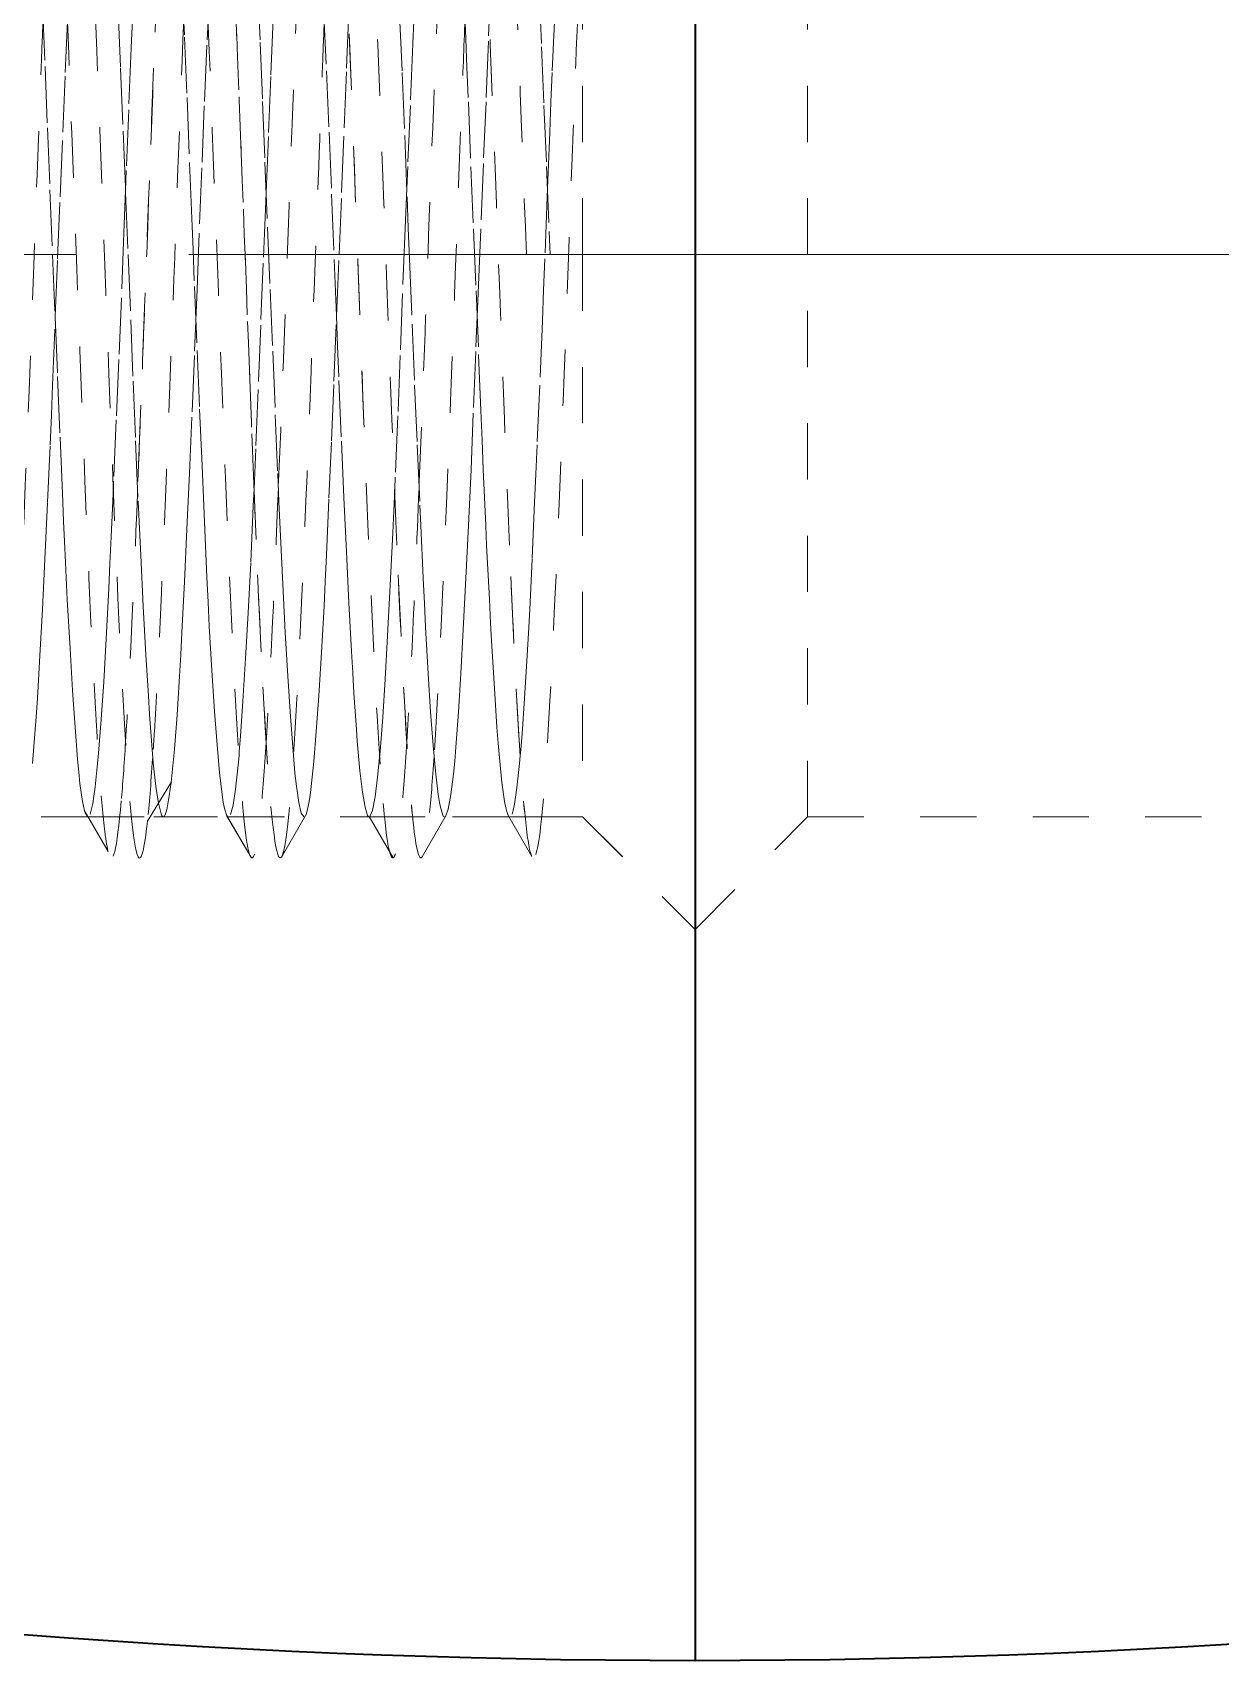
# Model space of a CAD drawing. Header units: millimetres. Extents: x -742 to 742, y -525 to 525.
# Drawn here: x -431.57 to -410.45, y 45.4 to 74.35 of the extents above; entities that cross this region are included whole.
import ezdxf

# ---------------------------------------------------------------- set-up
doc = ezdxf.new("R2010")
doc.units = ezdxf.units.MM
doc.linetypes.add('点画线', pattern=[18, 12, -2, 2, -2])
doc.linetypes.add('虚线', pattern=[2, 1, -1])
doc.layers.get('0').update_dxf_attribs({"lineweight": 35})
for name, color, linetype, lineweight in [('中心线层', 1, '点画线', 18), ('粗实线层', 7, 'Continuous', 35), ('虚线层', 6, '虚线', 18)]:
    doc.layers.add(name, color=color, linetype=linetype, lineweight=lineweight)

# ---------------------------------------------------------------- blocks, each defined once
blk = doc.blocks.new('*X5')
blk.add_line((-437.802, -76), (-437.802, -155))
blk.add_arc((-437.802, 0), 155, 270.0002, 288.81906)
at = {"layer": '虚线层', "color": 7}
for p, q in [((-435.802, -130.001), (-435.802, -120.001)), ((-435.802, -140.001), (-435.802, -130.001)), ((-437.802, -142), (-435.802, -140)), ((-437.802, -142.001), (-435.802, -140.001)), ((-437.802, -142.001), (-435.802, -140.001)), ((-435.802, -140), (-389.802, -140)), ((-435.802, -140.001), (-389.802, -140.001)), ((-435.802, -140.001), (-389.802, -140.001))]:
    blk.add_line(p, q, dxfattribs=at)
blk = doc.blocks.new('*X6')
blk.add_line((-437.802, -76), (-437.802, -155))
blk.add_arc((-437.802, 0), 155, 251.18102, 270.0002)
at = {"layer": '虚线层', "color": 7}
for p, q in [((-439.802, -130.001), (-439.802, -119.269)), ((-439.802, -130.001), (-440.802, -130.001)), ((-439.802, -130.001), (-439.802, -140.001)), ((-473.426, -140), (-447.29, -140)), ((-448.596, -140.001), (-447.29, -140.001)), ((-448.596, -140.001), (-447.29, -140.001)), ((-447.29, -140), (-446.113, -140)), ((-447.29, -140.001), (-447.254, -140.001)), ((-447.29, -140.001), (-447.254, -140.001)), ((-446.124, -139.981), (-445.702, -140.712)), ((-446.113, -140), (-439.802, -140)), ((-446.099, -140.001), (-444.756, -140.001)), ((-446.099, -140.001), (-444.756, -140.001)), ((-443.598, -140.001), (-442.258, -140.001)), ((-443.598, -140.001), (-442.258, -140.001)), ((-441.095, -140.001), (-439.802, -140.001)), ((-441.095, -140.001), (-439.802, -140.001)), ((-439.802, -140), (-437.802, -142)), ((-439.802, -140.001), (-437.802, -142.001)), ((-439.802, -140.001), (-437.802, -142.001))]:
    blk.add_line(p, q, dxfattribs=at)
for points in [[(-448.657, -139.89), (-448.693, -139.725), (-448.737, -139.408), (-448.758, -139.204), (-448.779, -138.975), (-448.824, -138.402), (-448.867, -137.752), (-448.913, -137.007), (-448.961, -136.132), (-449.006, -135.222), (-449.027, -134.739), (-449.048, -134.248), (-449.093, -133.169), (-449.136, -132.102), (-449.181, -131.01), (-449.229, -129.848), (-449.274, -128.745), (-449.318, -127.657), (-449.362, -126.545), (-449.405, -125.53)], [(-448.06, -125.667), (-448.017, -126.689), (-447.971, -127.806), (-447.925, -128.897), (-447.879, -130.001), (-447.833, -131.162), (-447.791, -132.251), (-447.748, -133.314), (-447.702, -134.386), (-447.657, -135.352), (-447.611, -136.252), (-447.564, -137.116), (-447.521, -137.848), (-447.5, -138.181), (-447.479, -138.485), (-447.433, -139.042), (-447.389, -139.458), (-447.343, -139.759), (-447.295, -139.947), (-447.279, -139.981)], [(-447.372, -120.023), (-447.374, -120.026), (-447.417, -120.165), (-447.464, -120.44), (-447.51, -120.823), (-447.556, -121.317), (-447.601, -121.951), (-447.643, -122.656), (-447.686, -123.45), (-447.733, -124.371), (-447.778, -125.318), (-447.824, -126.322), (-447.87, -127.426), (-447.913, -128.509), (-447.926, -128.864)], [(-446.124, -139.981), (-446.167, -139.851), (-446.189, -139.739), (-446.21, -139.6), (-446.255, -139.209), (-446.299, -138.722), (-446.345, -138.129), (-446.393, -137.398), (-446.437, -136.61), (-446.458, -136.181), (-446.479, -135.74), (-446.524, -134.751), (-446.567, -133.75), (-446.613, -132.704), (-446.661, -131.568), (-446.706, -130.468), (-446.727, -129.911), (-446.748, -129.362), (-446.793, -128.208), (-446.836, -127.133), (-446.881, -126.092), (-446.929, -125.05)], [(-445.579, -125.184), (-445.533, -126.233), (-445.491, -127.279), (-445.448, -128.359), (-445.402, -129.515), (-445.357, -130.621), (-445.311, -131.719), (-445.264, -132.85), (-445.221, -133.892), (-445.2, -134.399), (-445.179, -134.885), (-445.133, -135.865), (-445.089, -136.724), (-445.043, -137.5), (-444.995, -138.217), (-444.979, -138.444)], [(-444.896, -120.079), (-444.942, -120.277), (-444.987, -120.594), (-445.032, -121.052), (-445.074, -121.599), (-445.117, -122.249), (-445.164, -123.035), (-445.21, -123.87), (-445.256, -124.78), (-445.301, -125.805), (-445.343, -126.833), (-445.386, -127.9), (-445.426, -128.9)], [(-443.824, -138.444), (-443.867, -137.8), (-443.889, -137.44), (-443.91, -137.062), (-443.955, -136.192), (-443.999, -135.287), (-444.045, -134.318), (-444.093, -133.242), (-444.137, -132.177), (-444.158, -131.63), (-444.179, -131.086), (-444.224, -129.924), (-444.267, -128.821), (-444.312, -127.732), (-444.361, -126.617), (-444.406, -125.598)], [(-443.475, -120.031), (-443.46, -120.07), (-443.417, -120.26), (-443.371, -120.588), (-443.325, -121.018), (-443.279, -121.558), (-443.233, -122.237), (-443.19, -122.981), (-443.148, -123.81), (-443.102, -124.763), (-443.057, -125.736), (-443.011, -126.761), (-442.964, -127.881), (-442.921, -128.973), (-442.9, -129.529), (-442.879, -130.078), (-442.833, -131.238), (-442.789, -132.326), (-442.743, -133.386), (-442.695, -134.455), (-442.679, -134.818)], [(-442.376, -120.023), (-442.418, -120.151), (-442.462, -120.418), (-442.505, -120.793), (-442.549, -121.279), (-442.596, -121.906), (-442.642, -122.604), (-442.687, -123.392), (-442.732, -124.308), (-442.774, -125.251), (-442.817, -126.252), (-442.864, -127.353), (-442.91, -128.434), (-442.927, -128.828)], [(-441.524, -134.818), (-441.567, -133.821), (-441.589, -133.3), (-441.61, -132.777), (-441.655, -131.643), (-441.699, -130.544), (-441.745, -129.439), (-441.793, -128.284), (-441.836, -127.206), (-441.858, -126.675), (-441.879, -126.163), (-441.923, -125.117), (-441.967, -124.183), (-442.012, -123.321), (-442.061, -122.502), (-442.106, -121.818), (-442.127, -121.51), (-442.148, -121.233), (-442.193, -120.734), (-442.236, -120.376), (-442.281, -120.135), (-442.329, -120.012), (-442.348, -120.001)], [(-440.979, -120.022), (-440.933, -120.161), (-440.89, -120.418), (-440.848, -120.793), (-440.802, -121.308), (-440.757, -121.906), (-440.711, -122.604), (-440.664, -123.435), (-440.621, -124.308), (-440.6, -124.775), (-440.579, -125.251), (-440.533, -126.305), (-440.489, -127.353), (-440.443, -128.434), (-440.395, -129.591), (-440.379, -130.001)], [(-439.932, -120.237), (-439.936, -120.26), (-439.958, -120.401), (-439.98, -120.569), (-440.029, -121.018), (-440.074, -121.558), (-440.096, -121.87), (-440.118, -122.201), (-440.162, -122.981), (-440.205, -123.81), (-440.227, -124.257), (-440.249, -124.715), (-440.296, -125.736), (-440.342, -126.761), (-440.365, -127.293), (-440.387, -127.825), (-440.426, -128.84)], [(-449.177, -131.105), (-449.136, -130.077), (-449.091, -128.973), (-449.042, -127.825), (-448.998, -126.761), (-448.976, -126.239), (-448.96, -125.848)], [(-446.676, -131.182), (-446.676, -131.167), (-446.655, -130.62), (-446.61, -129.457), (-446.567, -128.358), (-446.523, -127.279), (-446.475, -126.181), (-446.46, -125.851)], [(-444.176, -131.149), (-444.175, -131.105), (-444.129, -130.001), (-444.085, -128.897), (-444.041, -127.75), (-443.998, -126.688), (-443.961, -125.821)], [(-441.677, -131.104), (-441.654, -130.544), (-441.607, -129.381), (-441.561, -128.283), (-441.516, -127.206), (-441.472, -126.11), (-441.461, -125.844)], [(-447.926, -128.864), (-447.955, -129.61), (-448.001, -130.773), (-448.046, -131.869), (-448.092, -132.942), (-448.139, -134.032), (-448.143, -134.127)], [(-445.426, -128.9), (-445.433, -129.049), (-445.478, -130.154), (-445.524, -131.257), (-445.57, -132.4), (-445.613, -133.457), (-445.642, -134.165)], [(-442.927, -128.828), (-442.956, -129.534), (-443.001, -130.696), (-443.043, -131.794), (-443.086, -132.869), (-443.133, -133.962), (-443.142, -134.168)], [(-440.426, -128.84), (-440.432, -128.973), (-440.474, -130.077), (-440.496, -130.634), (-440.517, -131.181), (-440.564, -132.326), (-440.61, -133.385), (-440.633, -133.904), (-440.656, -134.404), (-440.701, -135.416), (-440.743, -136.311), (-440.765, -136.734), (-440.786, -137.129), (-440.833, -137.895), (-440.878, -138.525), (-440.901, -138.803), (-440.911, -138.915)], [(-449.579, -139.05), (-449.536, -138.525), (-449.515, -138.22), (-449.494, -137.895), (-449.448, -137.129), (-449.404, -136.311), (-449.358, -135.416), (-449.311, -134.404), (-449.267, -133.386), (-449.245, -132.856), (-449.224, -132.326), (-449.18, -131.181), (-449.177, -131.105)], [(-442.233, -139.981), (-442.191, -139.863), (-442.142, -139.605), (-442.098, -139.239), (-442.076, -139.011), (-442.055, -138.759), (-442.01, -138.14), (-441.967, -137.449), (-441.923, -136.666), (-441.875, -135.756), (-441.829, -134.818), (-441.785, -133.821), (-441.741, -132.722), (-441.698, -131.643), (-441.677, -131.104)], [(-447.117, -139.388), (-447.104, -139.268), (-447.058, -138.796), (-447.011, -138.184), (-446.967, -137.5), (-446.945, -137.119), (-446.924, -136.723), (-446.88, -135.818), (-446.836, -134.885), (-446.791, -133.891), (-446.742, -132.796), (-446.698, -131.719), (-446.676, -131.182)], [(-444.716, -139.954), (-444.71, -139.941), (-444.667, -139.759), (-444.645, -139.622), (-444.624, -139.458), (-444.58, -139.017), (-444.536, -138.484), (-444.491, -137.848), (-444.442, -137.076), (-444.398, -136.252), (-444.376, -135.807), (-444.355, -135.352), (-444.31, -134.335), (-444.267, -133.313), (-444.223, -132.251), (-444.176, -131.149)], [(-449.579, -139.05), (-449.536, -138.524), (-449.515, -138.22), (-449.494, -137.895), (-449.448, -137.129), (-449.404, -136.311), (-449.358, -135.416), (-449.311, -134.404), (-449.267, -133.385), (-449.245, -132.856), (-449.224, -132.326)], [(-448.143, -134.127), (-448.182, -135.018), (-448.204, -135.492), (-448.225, -135.942), (-448.27, -136.836), (-448.314, -137.6), (-448.36, -138.271), (-448.408, -138.868), (-448.424, -139.05)], [(-445.642, -134.165), (-445.655, -134.472), (-445.701, -135.48), (-445.746, -136.37), (-445.792, -137.183), (-445.839, -137.942), (-445.882, -138.564), (-445.904, -138.839), (-445.909, -138.91)], [(-443.142, -134.168), (-443.178, -134.951), (-443.224, -135.88), (-443.27, -136.78), (-443.313, -137.55), (-443.355, -138.228), (-443.401, -138.832), (-443.446, -139.296), (-443.492, -139.646), (-443.539, -139.888), (-443.582, -139.993), (-443.591, -139.999)], [(-442.679, -134.818), (-442.636, -135.756), (-442.615, -136.203), (-442.593, -136.624), (-442.548, -137.449), (-442.504, -138.14), (-442.458, -138.732), (-442.41, -139.239), (-442.367, -139.605), (-442.345, -139.745), (-442.324, -139.854), (-442.28, -139.986), (-442.258, -140.001)], [(-441.124, -139.975), (-441.146, -139.923), (-441.169, -139.838), (-441.192, -139.725), (-441.239, -139.388), (-441.282, -138.95), (-441.304, -138.687), (-441.325, -138.402), (-441.37, -137.716), (-441.414, -136.966), (-441.437, -136.556), (-441.46, -136.131), (-441.508, -135.173), (-441.524, -134.818)], [(-444.979, -138.444), (-444.936, -138.984), (-444.915, -139.215), (-444.893, -139.414), (-444.848, -139.742), (-444.804, -139.932), (-444.758, -140.001), (-444.756, -140.001)], [(-443.598, -140.001), (-443.604, -140), (-443.625, -139.976), (-443.67, -139.827), (-443.714, -139.561), (-443.76, -139.179), (-443.808, -138.656), (-443.824, -138.444)], [(-445.909, -138.91), (-445.925, -139.082), (-445.97, -139.507), (-446.014, -139.791), (-446.06, -139.956)], [(-440.911, -138.915), (-440.924, -139.05), (-440.97, -139.483), (-441.013, -139.776), (-441.034, -139.878), (-441.055, -139.949)], [(-448.424, -139.05), (-448.467, -139.464), (-448.489, -139.63), (-448.51, -139.763), (-448.555, -139.949)], [(-447.537, -140.078), (-447.111, -139.378)], [(-447.236, -139.989), (-447.215, -139.947), (-447.194, -139.876), (-447.148, -139.626), (-447.117, -139.388)], [(-448.661, -139.882), (-448.235, -140.616)], [(-448.596, -140.001), (-448.599, -140), (-448.645, -139.93)], [(-447.279, -139.981), (-447.254, -140.001)], [(-446.129, -139.972), (-445.761, -140.608)], [(-446.129, -139.973), (-445.761, -140.608)], [(-446.099, -140.001), (-446.108, -139.998), (-446.124, -139.981)], [(-445.139, -140.685), (-444.712, -139.948)], [(-443.595, -139.992), (-443.169, -140.729)], [(-442.653, -140.709), (-442.226, -139.969)], [(-441.131, -139.963), (-440.703, -140.704)], [(-441.095, -140.001), (-441.101, -140)]]:
    blk.add_lwpolyline(points, dxfattribs=at)
for points, knots in [([(-448.235, -140.615), (-448.253, -140.545), (-448.271, -140.442), (-448.385, -139.583), (-448.481, -137.939), (-448.672, -133.561), (-448.768, -130.88), (-448.96, -125.76), (-449.056, -123.382), (-449.247, -120.078), (-449.343, -119.192), (-449.444, -119.278), (-449.448, -119.284), (-449.453, -119.293)], [0, 0, 0, 0, 284.43351, 284.43351, 1796.781947, 1796.781947, 3309.130384, 3309.130384, 4821.478821, 4821.478821, 6333.827258, 6333.827258, 6407.517942, 6407.517942, 6407.517942, 6407.517942]), ([(-447.702, -140.712), (-447.798, -140.548), (-447.893, -139.422), (-448.085, -135.756), (-448.181, -133.26), (-448.372, -128.086), (-448.468, -125.47), (-448.66, -121.374), (-448.756, -119.944), (-448.869, -119.37), (-448.887, -119.313), (-448.904, -119.288)], [0, 0, 0, 0, 1315.74379, 1315.74379, 2631.48758, 2631.48758, 3947.23137, 3947.23137, 5262.97516, 5262.97516, 5503.41053, 5503.41053, 5503.41053, 5503.41053]), ([(-445.702, -140.712), (-445.798, -140.548), (-445.893, -139.422), (-446.085, -135.756), (-446.181, -133.26), (-446.372, -128.086), (-446.468, -125.47), (-446.66, -121.374), (-446.756, -119.944), (-446.885, -119.29), (-446.918, -119.237), (-446.951, -119.294)], [0, 0, 0, 0, 1259.955345, 1259.955345, 2519.910689, 2519.910689, 3779.866034, 3779.866034, 5039.821378, 5039.821378, 5477.464269, 5477.464269, 5477.464269, 5477.464269]), ([(-445.402, -139.062), (-445.498, -137.67), (-445.593, -135.483), (-445.785, -130.505), (-445.881, -127.776), (-446.072, -123.085), (-446.168, -121.18), (-446.31, -119.658), (-446.356, -119.372), (-446.402, -119.295)], [0, 0, 0, 0, 1278.20424, 1278.20424, 2556.40848, 2556.40848, 3834.61272, 3834.61272, 4446.657268, 4446.657268, 4446.657268, 4446.657268]), ([(-443.402, -139.062), (-443.498, -137.67), (-443.593, -135.483), (-443.785, -130.505), (-443.881, -127.776), (-444.072, -123.085), (-444.168, -121.18), (-444.327, -119.475), (-444.39, -119.188), (-444.453, -119.297)], [0, 0, 0, 0, 1210.232992, 1210.232992, 2420.465984, 2420.465984, 3630.698975, 3630.698975, 4425.370385, 4425.370385, 4425.370385, 4425.370385]), ([(-443.102, -135.171), (-443.198, -132.896), (-443.293, -130.189), (-443.485, -125.13), (-443.581, -122.842), (-443.75, -120.149), (-443.824, -119.451), (-443.897, -119.301)], [0, 0, 0, 0, 1268.89657, 1268.89657, 2537.79314, 2537.79314, 3511.845019, 3511.845019, 3511.845019, 3511.845019]), ([(-441.102, -135.171), (-441.198, -132.896), (-441.293, -130.189), (-441.485, -125.13), (-441.581, -122.842), (-441.768, -119.863), (-441.86, -119.139), (-441.951, -119.289)], [0, 0, 0, 0, 1182.888146, 1182.888146, 2365.776291, 2365.776291, 3495.334256, 3495.334256, 3495.334256, 3495.334256]), ([(-440.802, -130.001), (-440.898, -127.405), (-440.993, -124.848), (-441.185, -120.959), (-441.281, -119.678), (-441.385, -119.324), (-441.394, -119.302), (-441.403, -119.288)], [0, 0, 0, 0, 1670.164721, 1670.164721, 3340.329441, 3340.329441, 3492.930482, 3492.930482, 3492.930482, 3492.930482]), ([(-447.159, -121.05), (-447.248, -122.381), (-447.337, -124.391), (-447.521, -129.124), (-447.616, -131.826), (-447.711, -134.186)], [0, 0, 0, 0, 1217.200998, 1217.200998, 2510.553424, 2510.553424, 2510.553424, 2510.553424]), ([(-445.642, -134.191), (-445.658, -133.802), (-445.673, -133.402), (-445.785, -130.505), (-445.881, -127.776), (-446.049, -123.658), (-446.121, -122.137), (-446.194, -121.056)], [0, 0, 0, 0, 299.180045, 299.180045, 2124.871501, 2124.871501, 3504.375503, 3504.375503, 3504.375503, 3504.375503]), ([(-444.661, -121.078), (-444.72, -121.969), (-444.78, -123.154), (-444.935, -126.77), (-445.031, -129.467), (-445.154, -132.752), (-445.182, -133.473), (-445.21, -134.163)], [0, 0, 0, 0, 1143.752104, 1143.752104, 2986.778437, 2986.778437, 3521.649233, 3521.649233, 3521.649233, 3521.649233]), ([(-442.161, -121.079), (-442.191, -121.53), (-442.221, -122.058), (-442.347, -124.544), (-442.443, -127.074), (-442.596, -131.202), (-442.653, -132.739), (-442.71, -134.153)], [0, 0, 0, 0, 577.754521, 577.754521, 2408.630811, 2408.630811, 3495.256192, 3495.256192, 3495.256192, 3495.256192]), ([(-439.802, -123.696), (-439.852, -124.786), (-439.902, -126.022), (-440.047, -129.843), (-440.143, -132.564), (-440.335, -137.183), (-440.431, -139.025), (-440.585, -140.566), (-440.644, -140.808), (-440.703, -140.704)], [0, 0, 0, 0, 728.33208, 728.33208, 2124.204721, 2124.204721, 3520.077362, 3520.077362, 4377.97246, 4377.97246, 4377.97246, 4377.97246]), ([(-449.392, -125.807), (-449.403, -126.094), (-449.415, -126.388), (-449.522, -129.152), (-449.618, -131.886), (-449.791, -136.171), (-449.868, -137.81), (-449.944, -138.955)], [0, 0, 0, 0, 223.153837, 223.153837, 2068.075339, 2068.075339, 3546.410047, 3546.410047, 3546.410047, 3546.410047]), ([(-446.892, -125.814), (-446.97, -127.758), (-447.048, -129.935), (-447.222, -134.559), (-447.318, -136.893), (-447.424, -138.65), (-447.434, -138.81), (-447.445, -138.961)], [0, 0, 0, 0, 1501.672053, 1501.672053, 3342.070623, 3342.070623, 3537.479884, 3537.479884, 3537.479884, 3537.479884]), ([(-444.393, -125.847), (-444.442, -127.053), (-444.49, -128.351), (-444.635, -132.255), (-444.731, -134.845), (-444.922, -138.839), (-445.018, -140.196), (-445.122, -140.636), (-445.131, -140.664), (-445.139, -140.685)], [0, 0, 0, 0, 863.717371, 863.717371, 2567.428764, 2567.428764, 4271.140158, 4271.140158, 4419.28135, 4419.28135, 4419.28135, 4419.28135]), ([(-443.402, -139.062), (-443.498, -137.67), (-443.593, -135.483), (-443.78, -130.638), (-443.87, -128.067), (-443.961, -125.81)], [0, 0, 0, 0, 1268.217303, 1268.217303, 2468.516881, 2468.516881, 2468.516881, 2468.516881]), ([(-441.892, -125.819), (-441.912, -126.309), (-441.932, -126.815), (-442.047, -129.843), (-442.143, -132.564), (-442.307, -136.509), (-442.375, -137.91), (-442.443, -138.927)], [0, 0, 0, 0, 375.313982, 375.313982, 2196.09857, 2196.09857, 3485.315926, 3485.315926, 3485.315926, 3485.315926]), ([(-447.711, -134.186), (-447.712, -134.212), (-447.713, -134.239), (-447.785, -136.02), (-447.855, -137.549), (-447.926, -138.674)], [0, 0, 0, 0, 36.395881, 36.395881, 2483.659436, 2483.659436, 2483.659436, 2483.659436]), ([(-447.711, -134.186), (-447.712, -134.212), (-447.713, -134.238), (-447.785, -136.02), (-447.855, -137.549), (-447.926, -138.674)], [0, 0, 0, 0, 36.366954, 36.366954, 2483.659483, 2483.659483, 2483.659483, 2483.659483]), ([(-445.21, -134.163), (-445.278, -135.851), (-445.346, -137.354), (-445.418, -138.547), (-445.422, -138.611), (-445.426, -138.674)], [0, 0, 0, 0, 2337.295739, 2337.295739, 2473.25093, 2473.25093, 2473.25093, 2473.25093]), ([(-442.71, -134.153), (-442.749, -135.121), (-442.788, -136.03), (-442.86, -137.531), (-442.893, -138.144), (-442.926, -138.667)], [0, 0, 0, 0, 1328.923296, 1328.923296, 2456.551852, 2456.551852, 2456.551852, 2456.551852]), ([(-442.653, -140.709), (-442.707, -140.793), (-442.76, -140.59), (-442.91, -139.22), (-443.006, -137.446), (-443.102, -135.171)], [0, 0, 0, 0, 877.691497, 877.691497, 2444.677504, 2444.677504, 2444.677504, 2444.677504]), ([(-440.703, -140.704), (-440.74, -140.638), (-440.777, -140.437), (-440.91, -139.22), (-441.006, -137.446), (-441.102, -135.171)], [0, 0, 0, 0, 676.813939, 676.813939, 2432.920815, 2432.920815, 2432.920815, 2432.920815]), ([(-442.926, -138.667), (-442.989, -139.662), (-443.051, -140.335), (-443.132, -140.678), (-443.151, -140.72), (-443.169, -140.729)], [0, 0, 0, 0, 1898.169857, 1898.169857, 2449.906966, 2449.906966, 2449.906966, 2449.906966]), ([(-442.653, -140.709), (-442.707, -140.793), (-442.76, -140.59), (-442.851, -139.757), (-442.889, -139.28), (-442.926, -138.692)], [0, 0, 0, 0, 1442.937361, 1442.937361, 2444.059345, 2444.059345, 2444.059345, 2444.059345]), ([(-442.443, -138.927), (-442.471, -139.347), (-442.499, -139.701), (-442.569, -140.399), (-442.611, -140.642), (-442.653, -140.709)], [0, 0, 0, 0, 975.475536, 975.475536, 2445.269471, 2445.269471, 2445.269471, 2445.269471]), ([(-440.703, -140.704), (-440.74, -140.638), (-440.777, -140.437), (-440.846, -139.801), (-440.879, -139.402), (-440.911, -138.915)], [0, 0, 0, 0, 1295.604687, 1295.604687, 2432.2634, 2432.2634, 2432.2634, 2432.2634])]:
    blk.add_open_spline(points, degree=3, knots=knots, dxfattribs=at)
for points in [[(-447.427, -126.686), (-447.521, -129.124), (-447.616, -131.826), (-447.711, -134.186)], [(-445.426, -138.691), (-445.498, -137.547), (-445.57, -135.977), (-445.642, -134.191)], [(-442.926, -138.692), (-442.984, -137.765), (-443.043, -136.561), (-443.102, -135.171)], [(-440.911, -138.915), (-440.975, -137.963), (-441.038, -136.676), (-441.102, -135.171)], [(-447.926, -138.674), (-447.951, -139.074), (-447.976, -139.423), (-448.002, -139.712)], [(-447.926, -138.674), (-447.951, -139.074), (-447.976, -139.423), (-448.002, -139.712)], [(-445.426, -138.674), (-445.518, -140.135), (-445.61, -140.868), (-445.702, -140.712)], [(-445.402, -139.062), (-445.41, -138.944), (-445.418, -138.82), (-445.426, -138.691)], [(-447.445, -138.961), (-447.476, -139.419), (-447.506, -139.793), (-447.537, -140.078)], [(-445.139, -140.685), (-445.227, -140.904), (-445.314, -140.332), (-445.402, -139.062)], [(-443.169, -140.729), (-443.246, -140.765), (-443.324, -140.188), (-443.402, -139.062)], [(-448.002, -139.712), (-448.08, -140.609), (-448.157, -140.918), (-448.235, -140.615)], [(-448.002, -139.712), (-448.08, -140.609), (-448.157, -140.918), (-448.235, -140.615)], [(-447.537, -140.078), (-447.592, -140.582), (-447.647, -140.805), (-447.702, -140.712)]]:
    blk.add_open_spline(points, degree=3, dxfattribs=at)
blk = doc.blocks.new('*X4')
at = {"layer": '中心线层'}
for p, q in [((-434.802, -130), (-490.802, -130)), ((-444.802, -130), (-432.802, -130)), ((-444.802, -130.001), (-432.802, -130.001)), ((-444.802, -130.001), (-432.802, -130.001)), ((-430.802, -130), (-442.802, -130)), ((-430.802, -130.001), (-442.802, -130.001)), ((-430.802, -130.001), (-442.802, -130.001)), ((-384.802, -130), (-440.802, -130)), ((-384.802, -130.001), (-440.802, -130.001)), ((-384.802, -130.001), (-440.802, -130.001))]:
    blk.add_line(p, q, dxfattribs=at)
at = {"color": 0, "linetype": 'ByBlock'}
for name in ['*X6', '*X5']:
    blk.add_blockref(name, (0, 0), dxfattribs=at)

msp = doc.modelspace()

# ---------------------------------------------------------------- block references
at = {"layer": '粗实线层'}
msp.add_blockref('*X4', (18.013, 200.401), dxfattribs=at)

doc.saveas('drawing.dxf')
